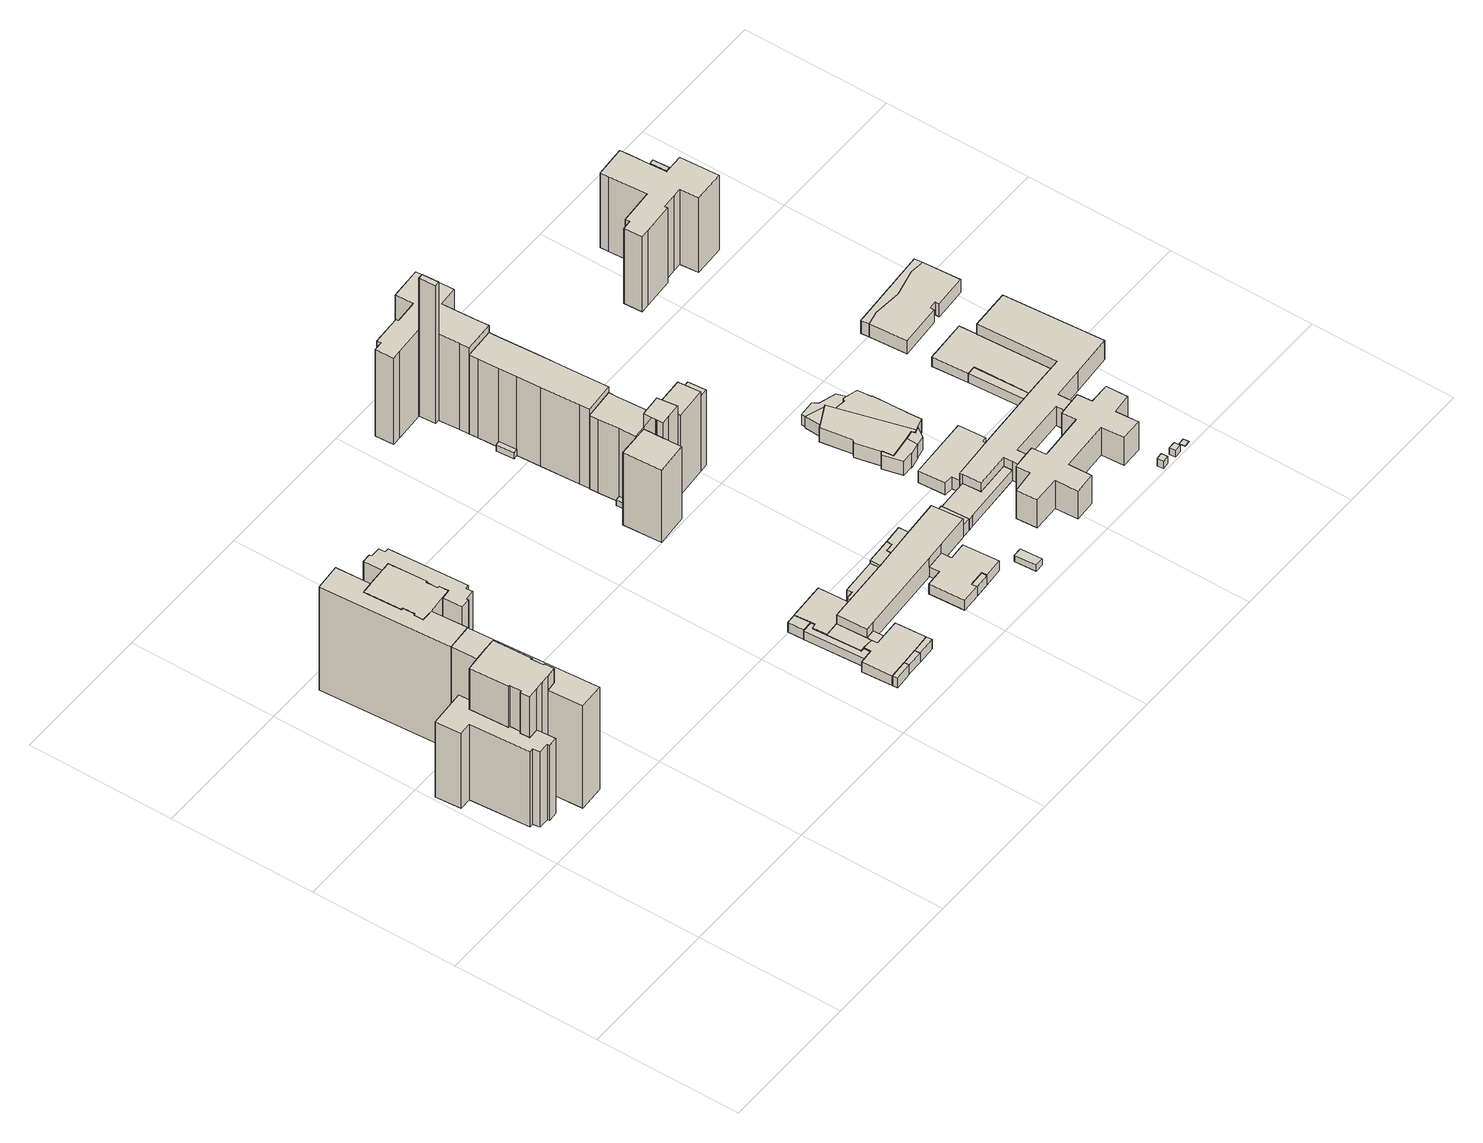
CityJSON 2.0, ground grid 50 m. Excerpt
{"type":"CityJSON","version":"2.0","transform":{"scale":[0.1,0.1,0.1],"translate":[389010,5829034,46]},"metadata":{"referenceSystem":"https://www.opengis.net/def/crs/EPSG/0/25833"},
"CityObjects":{
"building1":{"type":"Building","attributes":{"Gemeindeschluessel":"11000012","function":"31001_1010"},"address":[{"country":"Germany","locality":"Berlin","thoroughfareNumber":"15","thoroughfareName":"Treuenbrietzener Straße"}],"children":["building1-1","building1-2","building1-3"]},
"building1-1":{"type":"BuildingPart","attributes":{"BezugspunktDach":"2200","measuredHeight":42.14,"storeysAboveGround":15},"parents":["building1"],"geometry":[{"type":"MultiSurface","lod":"1","boundaries":[[[0,1,2,3,4,5,6,7,8,9,10,11]],[[12,13,14,15,16,17,18,19,20,21,22,23]],[[12,23,11,10]],[[13,12,10,9]],[[14,13,9,8]],[[15,14,8,7]],[[16,15,24,25]],[[17,16,25,26]],[[18,17,26,27]],[[19,18,4,27,28]],[[20,19,29,28,30]],[[21,20,30,31,1]],[[22,21,31,32,33]],[[23,22,0,11]],[[25,24,7,6]],[[26,25,6,5]],[[27,26,5,4]],[[28,27,4,3]],[[30,28,29,3,2]],[[2,1,31,30]],[[33,32,34,0]],[[1,34,32,31]]]}]},
"building1-2":{"type":"BuildingPart","attributes":{"BezugspunktDach":"2200","measuredHeight":52.54,"storeysAboveGround":15},"parents":["building1"],"geometry":[{"type":"MultiSurface","lod":"1","boundaries":[[[35,36,37,38,39,40,41,42,43,44,45,46,47,48,49,50,51,52,53]],[[54,55,33,32,31,30,28,27,26,25,24,56,57,58,59,60,61,62,63]],[[64,65,53,52]],[[66,64,54,55,54,52,51]],[[33,55,51,50]],[[34,0,50,49]],[[1,34,32,49,48]],[[2,1,48,47]],[[3,2,47,46]],[[4,3,46,45]],[[5,4,45,44]],[[25,6,5,67,44,43]],[[7,6,25,43,42]],[[56,24,42,41]],[[57,56,41,40]],[[58,57,58,68,69,40,39]],[[70,68,58,59,70,59,58,39,38]],[[71,70,59,60,71,60,59,38,37]],[[61,60,61,72,71,37,36]],[[73,72,61,62,61,36,35]],[[65,73,62,63,62,35,53]],[[54,63,65,64]],[[55,54,64,66]],[[32,33,74,0,34]],[[31,32,34,1]],[[30,31,1,2]],[[28,30,2,3]],[[27,28,3,4]],[[26,27,4,5]],[[26,67,5,6,25]],[[24,25,6,7]],[[69,68,58,57]],[[59,58,68,70]],[[60,59,70,71]],[[71,72,61,60]],[[62,61,72,73]],[[63,62,73,65]]]}]},
"building1-3":{"type":"BuildingPart","attributes":{"BezugspunktDach":"2200","measuredHeight":30.98,"storeysAboveGround":15},"parents":["building1"],"geometry":[{"type":"MultiSurface","lod":"1","boundaries":[[[75,76,77,78,79,80,81,82,69,68,70,71,72,73,65,66,83,84]],[[85,55,63,62,61,60,59,58,57,86,87,88,89,90,91,92,93,94]],[[85,94,84,83]],[[55,85,83,66]],[[86,57,69,82]],[[87,86,82,81]],[[88,87,81,80]],[[89,88,80,79]],[[90,89,79,78]],[[91,90,78,77]],[[92,91,77,76]],[[93,92,76,75]],[[94,93,75,84]],[[63,54,64,65]],[[55,95,66,64,54]],[[62,63,65,73]],[[61,62,73,72]],[[60,61,72,71]],[[60,71,70,59]],[[58,59,70,68]],[[58,68,69,57]]]}]},
"building2":{"type":"Building","attributes":{"Gemeindeschluessel":"11000012","function":"31001_1010"},"address":[{"country":"Germany","locality":"Berlin","thoroughfareNumber":"1","thoroughfareName":"Wesendorfer Straße"}],"children":["building2-1","building2-2","building2-3"]},
"building2-1":{"type":"BuildingPart","attributes":{"BezugspunktDach":"2200","measuredHeight":42.56,"storeysAboveGround":15},"parents":["building2"],"geometry":[{"type":"MultiSurface","lod":"1","boundaries":[[[96,97,98,99,100,101,102,103,104,105,106,107]],[[108,109,110,111,112,113,114,115,116,117,118,119]],[[108,119,107,106]],[[109,108,106,105]],[[110,109,120,121]],[[111,110,121,122,103]],[[112,111,103,122,123]],[[113,112,123,124]],[[114,113,101,124,125]],[[115,114,100,125,126]],[[116,115,126,127]],[[117,116,98,97]],[[118,117,97,96]],[[119,118,96,107]],[[121,120,105,104]],[[104,103,122,121]],[[123,122,103,102]],[[124,123,102,101]],[[100,125,124,101]],[[126,125,100,99]],[[127,126,99,98]]]}]},
"building2-2":{"type":"BuildingPart","attributes":{"BezugspunktDach":"2200","measuredHeight":41.85,"storeysAboveGround":15},"parents":["building2"],"geometry":[{"type":"MultiSurface","lod":"1","boundaries":[[[128,129,130,131,132,133,134,135,136,137,138,139,140,141,142,143,144,145,146,147]],[[148,149,150,151,152,153,154,155,156,157,158,159,160,161,162,163,164,165,166,167]],[[148,167,147,146]],[[149,148,146,145]],[[150,149,145,144]],[[151,150,144,143]],[[152,151,143,142]],[[153,152,142,141]],[[154,153,141,140]],[[155,154,140,139]],[[156,155,139,138]],[[157,156,138,137]],[[158,157,137,136]],[[159,158,136,135]],[[167,166,128,147]],[[159,135,134,160]],[[161,160,134,133]],[[162,161,133,132]],[[162,132,131,163]],[[164,163,131,130]],[[164,168,130,129,165]],[[165,129,128,166]]]}]},
"building2-3":{"type":"BuildingPart","attributes":{"BezugspunktDach":"2200","measuredHeight":42.09,"storeysAboveGround":15},"parents":["building2"],"geometry":[{"type":"MultiSurface","lod":"1","boundaries":[[[169,170,171,172,173,174,175,176,177,178,179,180,181,182,183,184]],[[120,166,165,164,163,162,161,160,159,127,126,125,124,123,122,121]],[[120,105,104,184,183]],[[166,120,183,182]],[[185,129,128,166,165,166,182,181]],[[130,129,181,180]],[[163,164,163,131,130,180,179]],[[132,131,179,178]],[[133,132,178,177]],[[160,161,177,176],[161,160,134,133]],[[135,134,176,175]],[[160,186,160,159]],[[127,159,175,174]],[[99,98,127,174,173]],[[100,99,126,173,172]],[[101,100,125,172,171]],[[123,102,101,187,171,170]],[[103,102,170,169]],[[104,103,188,169,184]],[[121,189,104,105,120]],[[165,166,128,129,185]],[[164,165,129,130]],[[130,131,163,164]],[[162,163,131,132]],[[161,162,132,133]],[[134,160,161,133]],[[159,160,186,134,135]],[[126,127,98,99]],[[125,126,99,100]],[[124,125,100,101]],[[124,187,101,102,123]],[[190,122,123,191,102,103]],[[121,122,188,103,104]]]}]},
"building3":{"type":"Building","attributes":{"Gemeindeschluessel":"11000012","BezugspunktDach":"2200","function":"51009_1610","measuredHeight":4.05,"storeysAboveGround":0},"address":[{"country":"Germany","locality":"Berlin"}],"geometry":[{"type":"Solid","lod":"1","boundaries":[[[[192,193,194,195,196,197,198,199,200,201]],[[202,203,204,205,206,207,208,209,210,211]],[[202,211,201,200]],[[203,202,200,199]],[[204,203,199,198]],[[205,204,198,197]],[[206,205,197,196]],[[207,206,196,195]],[[208,207,195,194]],[[209,208,194,193]],[[210,209,193,192]],[[211,210,192,201]]]]}]},
"building4":{"type":"Building","attributes":{"Gemeindeschluessel":"11000012","BezugspunktDach":"2200","function":"51009_1610","measuredHeight":3.79,"storeysAboveGround":0},"address":[{"country":"Germany","locality":"Berlin"}],"geometry":[{"type":"Solid","lod":"1","boundaries":[[[[212,213,214,215]],[[216,217,218,219]],[[216,219,215,214]],[[217,216,214,213]],[[218,217,213,212]],[[219,218,212,215]]]]}]},
"building5":{"type":"Building","attributes":{"Gemeindeschluessel":"11000012","function":"31001_3065"},"address":[{"country":"Germany","locality":"Berlin","thoroughfareNumber":"26","thoroughfareName":"Treuenbrietzener Straße"}],"children":["building5-1","building5-2","building5-3","building5-4","building5-5","building5-6","building5-7","building5-8","building5-9","building5-10","building5-11","building5-12"]},
"building5-1":{"type":"BuildingPart","attributes":{"BezugspunktDach":"2200","measuredHeight":3.96,"storeysAboveGround":1},"parents":["building5"],"geometry":[{"type":"MultiSurface","lod":"1","boundaries":[[[220,221,222,223,224,225,226,227,228,229,230]],[[208,207,231,232,233,234,235,236,237,238,239]],[[208,239,230,229]],[[207,208,229,228]],[[240,241,228,227]],[[234,233,225,224]],[[235,234,224,223]],[[237,236,222,221]],[[239,238,220,230]],[[231,207,241,240]],[[232,231,227,226]],[[233,232,226,225]],[[236,235,223,222]],[[237,221,220,238]]]}]},
"building5-2":{"type":"BuildingPart","attributes":{"BezugspunktDach":"2200","measuredHeight":3.96,"storeysAboveGround":1},"parents":["building5"],"geometry":[{"type":"Solid","lod":"1","boundaries":[[[[242,243,223,222]],[[235,244,245,236]],[[244,235,223,243]],[[245,244,243,242]],[[236,245,242,222]],[[235,236,222,223]]]]}]},
"building5-3":{"type":"BuildingPart","attributes":{"BezugspunktDach":"2200","measuredHeight":3.96,"storeysAboveGround":1},"parents":["building5"],"geometry":[{"type":"Solid","lod":"1","boundaries":[[[[246,247,221,220]],[[237,248,249,238]],[[248,237,221,247]],[[249,248,247,246]],[[238,249,246,220]],[[238,220,221,237]]]]}]},
"building5-4":{"type":"BuildingPart","attributes":{"BezugspunktDach":"2200","measuredHeight":3.93,"storeysAboveGround":1},"parents":["building5"],"geometry":[{"type":"MultiSurface","lod":"1","boundaries":[[[250,241,240,251,252,253]],[[254,255,231,207,206,256]],[[206,207,241,250]],[[256,206,250,253]],[[254,256,253,252,257]],[[254,258,252,251,255]],[[240,231,255,251]],[[207,231,240,241]]]}]},
"building5-5":{"type":"BuildingPart","attributes":{"BezugspunktDach":"2200","measuredHeight":4.04,"storeysAboveGround":1},"parents":["building5"],"geometry":[{"type":"MultiSurface","lod":"1","boundaries":[[[259,260,261,262,263,264,265,266,267]],[[204,203,268,269,270,271,254,256,205]],[[204,205,267,266]],[[203,204,266,265]],[[268,272,273,203,265,264]],[[269,268,264,263]],[[270,269,263,262]],[[270,274,271]],[[275,253,252,260,259]],[[205,256,259,267]],[[203,273,272,268]],[[271,274,276,261]],[[276,274,270,262]],[[277,254,271,261,260]],[[256,254,252,253,275]]]}]},
"building5-6":{"type":"BuildingPart","attributes":{"BezugspunktDach":"2200","measuredHeight":3.95,"storeysAboveGround":1},"parents":["building5"],"geometry":[{"type":"Solid","lod":"1","boundaries":[[[[278,273,272,279]],[[268,203,211,280]],[[268,280,279,272]],[[211,203,273,278]],[[280,211,278,279]],[[203,268,272,273]]]]}]},
"building5-7":{"type":"BuildingPart","attributes":{"BezugspunktDach":"2200","measuredHeight":4.01,"storeysAboveGround":1},"parents":["building5"],"geometry":[{"type":"MultiSurface","lod":"1","boundaries":[[[226,225,281,282]],[[283,233,232,255]],[[233,283,281,225]],[[232,226,225,226]],[[251,240,231,227,226,282]],[[283,255,282,281]],[[233,225,226,232]],[[232,226,227,231]],[[255,231,240,251]]]}]},
"building5-8":{"type":"BuildingPart","attributes":{"BezugspunktDach":"2200","measuredHeight":6.65,"storeysAboveGround":1},"parents":["building5"],"geometry":[{"type":"MultiSurface","lod":"1","boundaries":[[[284,285,286,287,288,289,290,291]],[[292,293,294,295,296,271,274,270]],[[292,270,291,290]],[[293,292,290,289]],[[294,293,289,288]],[[295,294,288,287]],[[296,295,287,286]],[[276,261,285,284]],[[270,262,276,274,284,291]],[[261,271,296,286,285]],[[274,271,261,276]],[[274,276,262,270]]]}]},
"building5-9":{"type":"BuildingPart","attributes":{"BezugspunktDach":"2200","measuredHeight":7.54,"storeysAboveGround":1},"parents":["building5"],"geometry":[{"type":"MultiSurface","lod":"1","boundaries":[[[297,298,299,300,301,302,303,304,305,306,307]],[[296,308,309,310,311,312,313,314,283,255,254]],[[286,285,261,260,307,306]],[[254,271,296]],[[308,296,306,305]],[[315,316,308,309,308,305,304]],[[310,309,304,303]],[[311,310,303,302]],[[312,311,317,318,319,320,302,301]],[[313,312,301,300]],[[321,322,323,324,314,313,300,299]],[[283,314,299,298]],[[282,281,298,297]],[[254,255,297,307],[255,254,252,251]],[[260,261,271,254]],[[296,271,261,285,286]],[[309,308,316,315]],[[320,319,318,317]],[[324,323,322,321]],[[255,283,281,282]],[[252,254,255,251]]]}]},
"building5-10":{"type":"BuildingPart","attributes":{"BezugspunktDach":"2200","measuredHeight":4.06,"storeysAboveGround":1},"parents":["building5"],"geometry":[{"type":"Solid","lod":"1","boundaries":[[[[325,326,327,328,329,330,331,332,322,321,333,334]],[[335,324,323,336,337,338,339,340,341,342,343,344]],[[335,344,334,333]],[[324,335,333,321]],[[336,323,322,332]],[[337,336,332,331]],[[338,337,331,330]],[[339,338,330,329]],[[340,339,329,328]],[[341,340,328,327]],[[342,341,327,326]],[[343,342,326,325]],[[344,343,325,334]],[[323,324,321,322]]]]}]},
"building5-11":{"type":"BuildingPart","attributes":{"BezugspunktDach":"2200","measuredHeight":4.7,"storeysAboveGround":1},"parents":["building5"],"geometry":[{"type":"Solid","lod":"1","boundaries":[[[[319,345,346,320]],[[347,348,318,317]],[[347,317,320,346]],[[348,347,346,345]],[[318,348,345,319]],[[317,318,319,320]]]]}]},
"building5-12":{"type":"BuildingPart","attributes":{"BezugspunktDach":"2200","measuredHeight":6.45,"storeysAboveGround":1},"parents":["building5"],"geometry":[{"type":"Solid","lod":"1","boundaries":[[[[315,349,350,351,352,316]],[[353,354,355,356,309,308]],[[353,308,316,352]],[[354,353,352,351]],[[355,354,351,350]],[[356,355,350,349]],[[309,356,349,315]],[[308,309,315,316]]]]}]},
"building6":{"type":"Building","attributes":{"Gemeindeschluessel":"11000012","BezugspunktDach":"2200","function":"51009_1610","measuredHeight":2.27,"storeysAboveGround":0},"address":[{"country":"Germany","locality":"Berlin"}],"geometry":[{"type":"Solid","lod":"1","boundaries":[[[[357,358,359,360]],[[361,362,363,364]],[[361,364,360,359]],[[362,361,359,358]],[[363,362,358,357]],[[364,363,357,360]]]]}]},
"building7":{"type":"Building","attributes":{"Gemeindeschluessel":"11000012","BezugspunktDach":"2200","function":"51009_1610","measuredHeight":6.5,"storeysAboveGround":0},"address":[{"country":"Germany","locality":"Berlin"}],"geometry":[{"type":"Solid","lod":"1","boundaries":[[[[365,316,352,351,350,366]],[[367,368,369,370,371,372]],[[367,372,366,350]],[[368,367,350,351]],[[369,368,351,352]],[[370,369,352,316]],[[371,370,316,365]],[[372,371,365,366]]]]}]},
"building8":{"type":"Building","attributes":{"Gemeindeschluessel":"11000012","BezugspunktDach":"2200","function":"51009_1610","measuredHeight":3.93,"storeysAboveGround":0},"address":[{"country":"Germany","locality":"Berlin"}],"geometry":[{"type":"Solid","lod":"1","boundaries":[[[[373,374,375,376]],[[340,339,342,341]],[[340,341,376,375]],[[339,340,375,374]],[[342,339,374,373]],[[341,342,373,376]]]]}]},
"building9":{"type":"Building","attributes":{"Gemeindeschluessel":"11000012","BezugspunktDach":"2200","function":"51009_1610","measuredHeight":2.5,"storeysAboveGround":0},"address":[{"country":"Germany","locality":"Berlin"}],"geometry":[{"type":"Solid","lod":"1","boundaries":[[[[377,378,379,380]],[[381,382,383,384]],[[381,384,380,379]],[[382,381,379,378]],[[383,382,378,377]],[[384,383,377,380]]]]}]},
"building10":{"type":"Building","attributes":{"Gemeindeschluessel":"11000012","function":"31001_1010"},"address":[{"country":"Germany","locality":"Berlin","thoroughfareNumber":"2","thoroughfareName":"Wesendorfer Straße"}],"children":["building10-1","building10-2","building10-3","building10-4","building10-5"]},
"building10-1":{"type":"BuildingPart","attributes":{"BezugspunktDach":"2200","measuredHeight":30.23,"storeysAboveGround":11},"parents":["building10"],"geometry":[{"type":"MultiSurface","lod":"1","boundaries":[[[385,386,387,388,389,390,391]],[[392,393,394,395,396,397,398]],[[392,398,391,390]],[[393,392,390,389]],[[394,393,389,388]],[[395,399,400,401,402,387]],[[396,395,387,386]],[[397,396,386,385]],[[398,397,385,391]],[[394,388,402,401]],[[403,401,400,399,395]]]}]},
"building10-2":{"type":"BuildingPart","attributes":{"BezugspunktDach":"2200","measuredHeight":32.73,"storeysAboveGround":11},"parents":["building10"],"geometry":[{"type":"MultiSurface","lod":"1","boundaries":[[[404,405,406,407,408,409]],[[410,411,412,413,414,415]],[[410,415,409,408]],[[411,410,408,407]],[[416,417,407,406]],[[413,412,406,405]],[[414,413,405,404]],[[412,411,417,416]],[[418,419,409,415]],[[404,419,418,414]]]}]},
"building10-3":{"type":"BuildingPart","attributes":{"BezugspunktDach":"2200","measuredHeight":37.15,"storeysAboveGround":11},"parents":["building10"],"geometry":[{"type":"MultiSurface","lod":"1","boundaries":[[[420,421,422,423,424,425,426]],[[394,415,418,414,427,428,401]],[[388,402,426,425]],[[388,429,425]],[[415,394,425,424]],[[419,409,415,424,423]],[[414,404,419,423,422]],[[427,414,422,421]],[[428,427,421,420]],[[394,401,402,388]],[[394,429,388]],[[418,415,409,419]],[[418,419,404,414,430]],[[428,431,400,401]]]}]},
"building10-4":{"type":"BuildingPart","attributes":{"BezugspunktDach":"2200","measuredHeight":29.8,"storeysAboveGround":11},"parents":["building10"],"geometry":[{"type":"Solid","lod":"1","boundaries":[[[[432,433,431,400,399,434,435,436]],[[437,438,395,401,428,439,440,441]],[[437,441,436,435]],[[438,437,435,434]],[[395,438,434,399]],[[439,428,431,433]],[[440,439,433,432]],[[441,440,432,436]],[[399,400,401,395]],[[428,401,400,431]]]]}]},
"building10-5":{"type":"BuildingPart","attributes":{"BezugspunktDach":"2200","measuredHeight":30.8,"storeysAboveGround":11},"parents":["building10"],"geometry":[{"type":"Solid","lod":"1","boundaries":[[[[416,442,443,417]],[[444,445,412,411]],[[444,411,417,443]],[[445,444,443,442]],[[412,445,442,416]],[[411,412,416,417]]]]}]},
"building11":{"type":"Building","attributes":{"Gemeindeschluessel":"11000012","BezugspunktDach":"2200","function":"31001_1010","measuredHeight":32.59,"storeysAboveGround":11},"address":[{"country":"Germany","locality":"Berlin","thoroughfareNumber":"4","thoroughfareName":"Wesendorfer Straße"}],"geometry":[{"type":"Solid","lod":"1","boundaries":[[[[446,447,448,449,450,451,452,453,454,455,456,457,458]],[[459,460,461,462,463,464,465,466,467,382,381,468,469]],[[459,469,458,457]],[[460,459,457,456]],[[461,460,456,455]],[[462,461,455,454]],[[463,462,454,453]],[[464,463,453,452]],[[465,464,452,451]],[[466,465,451,450]],[[467,466,450,449]],[[382,467,449,448]],[[381,382,448,447]],[[468,381,447,446]],[[469,468,446,458]]]]}]},
"building12":{"type":"Building","attributes":{"Gemeindeschluessel":"11000012","BezugspunktDach":"2200","function":"51009_1610","measuredHeight":56.84,"storeysAboveGround":0},"address":[{"country":"Germany","locality":"Berlin"}],"geometry":[{"type":"Solid","lod":"1","boundaries":[[[[470,471,472,473]],[[474,475,476,477]],[[474,477,473,472]],[[475,474,472,471]],[[476,475,471,470]],[[477,476,470,473]]]]}]},
"building13":{"type":"Building","attributes":{"Gemeindeschluessel":"11000012","BezugspunktDach":"2200","function":"31001_2723","measuredHeight":2.62,"storeysAboveGround":1},"address":[{"country":"Germany","locality":"Berlin","thoroughfareNumber":"26 (1)","thoroughfareName":"Treuenbrietzener Straße"}],"geometry":[{"type":"Solid","lod":"1","boundaries":[[[[478,479,480,481]],[[482,483,484,485]],[[482,485,481,480]],[[483,482,480,479]],[[484,483,479,478]],[[485,484,478,481]]]]}]},
"building14":{"type":"Building","attributes":{"Gemeindeschluessel":"11000012","BezugspunktDach":"2200","function":"31001_1010","measuredHeight":35.54,"storeysAboveGround":13},"address":[{"country":"Germany","locality":"Berlin","thoroughfareNumber":"6","thoroughfareName":"Wesendorfer Straße"}],"geometry":[{"type":"Solid","lod":"1","boundaries":[[[[486,487,488,489,490,491,492,493,494,495,496,497,498,499,500,501,502,503,504,505]],[[506,507,508,509,510,511,512,513,514,515,516,517,518,519,520,521,522,523,524,525]],[[506,525,505,504]],[[507,506,504,503]],[[508,507,503,502]],[[509,508,502,501]],[[510,509,501,500]],[[511,510,500,499]],[[512,511,499,498]],[[513,512,498,497]],[[514,513,497,496]],[[515,514,496,495]],[[516,515,495,494]],[[517,516,494,493]],[[518,517,493,492]],[[519,518,492,491]],[[520,519,491,490]],[[521,520,490,489]],[[522,521,489,488]],[[523,522,488,487]],[[524,523,487,486]],[[525,524,486,505]]]]}]},
"building15":{"type":"Building","attributes":{"Gemeindeschluessel":"11000012","BezugspunktDach":"2200","function":"51009_1610","measuredHeight":5.1,"storeysAboveGround":0},"address":[{"country":"Germany","locality":"Berlin"}],"geometry":[{"type":"Solid","lod":"1","boundaries":[[[[526,527,528,529,530,531]],[[532,533,534,535,536,537]],[[532,537,531,530]],[[533,532,530,529]],[[534,533,529,528]],[[535,534,528,527]],[[536,535,527,526]],[[537,536,526,531]]]]}]},
"building16":{"type":"Building","attributes":{"Gemeindeschluessel":"11000012","function":"31001_3021"},"address":[{"country":"Germany","locality":"Berlin","thoroughfareNumber":"28 (1)","thoroughfareName":"Treuenbrietzener Straße"}],"children":["building16-1","building16-2","building16-3","building16-4"]},
"building16-1":{"type":"BuildingPart","attributes":{"BezugspunktDach":"2200","measuredHeight":7.21,"storeysAboveGround":1},"parents":["building16"],"geometry":[{"type":"MultiSurface","lod":"1","boundaries":[[[538,539,540,541,542,543,544,545,546,547,548,549,550,551]],[[552,553,554,555,556,557,558,559,560,561,562,563,564,565]],[[552,565,551,550]],[[553,566,567,552,550,549]],[[554,553,549,548]],[[555,568,569,570,548,547]],[[556,571,568,547,546]],[[557,556,546,545]],[[558,557,545,544]],[[559,558,544,543]],[[572,573,543,542]],[[574,572,542,541]],[[575,574,561,541,540]],[[563,562,540,539]],[[564,563,539,538]],[[565,564,538,551]],[[552,567,566,553]],[[554,570,569,568,555]],[[555,568,571,556]],[[560,559,573,572]],[[561,560,572,574]],[[562,561,574,575]]]}]},
"building16-2":{"type":"BuildingPart","attributes":{"BezugspunktDach":"2200","measuredHeight":6.53,"storeysAboveGround":1},"parents":["building16"],"geometry":[{"type":"Solid","lod":"1","boundaries":[[[[568,571,527,576,577,578,579,580,581,582,583,584,585,586,569]],[[587,588,589,590,591,592,593,594,595,596,597,598,556,555,554]],[[587,554,569,586]],[[588,587,586,585]],[[589,588,585,584]],[[590,589,584,583]],[[591,590,583,582]],[[592,591,582,581]],[[593,592,581,580]],[[594,593,580,579]],[[595,594,579,578]],[[596,595,578,577]],[[597,596,577,576]],[[598,597,576,527]],[[556,598,527,571]],[[556,571,568,555]],[[554,555,568,569]]]]}]},
"building16-3":{"type":"BuildingPart","attributes":{"BezugspunktDach":"2200","measuredHeight":5.69,"storeysAboveGround":1},"parents":["building16"],"geometry":[{"type":"Solid","lod":"1","boundaries":[[[[599,600,601,602,573,572,574,575,603]],[[562,561,560,559,604,605,606,607,608]],[[562,608,603,575]],[[604,559,573,602]],[[605,604,602,601]],[[606,605,601,600]],[[607,606,600,599]],[[608,607,599,603]],[[561,562,575,574]],[[560,561,574,572]],[[560,572,573,559]]]]}]},
"building16-4":{"type":"BuildingPart","attributes":{"BezugspunktDach":"2200","measuredHeight":4.62,"storeysAboveGround":1},"parents":["building16"],"geometry":[{"type":"Solid","lod":"1","boundaries":[[[[566,609,610,567]],[[611,612,553,552]],[[611,552,567,610]],[[612,611,610,609]],[[553,612,609,566]],[[566,567,552,553]]]]}]},
"building17":{"type":"Building","attributes":{"Gemeindeschluessel":"11000012","BezugspunktDach":"2200","function":"51009_1610","measuredHeight":4.34,"storeysAboveGround":0},"address":[{"country":"Germany","locality":"Berlin"}],"geometry":[{"type":"Solid","lod":"1","boundaries":[[[[609,613,614,615,616,617,618,619,620,610]],[[621,622,623,624,625,626,627,628,629,630]],[[621,630,610,620]],[[622,621,620,619]],[[623,622,619,618]],[[624,623,618,617]],[[625,624,617,616]],[[626,625,616,615]],[[627,626,615,614]],[[628,627,614,613]],[[629,628,613,609]],[[630,629,609,610]]]]}]},
"building18":{"type":"Building","attributes":{"name":"Waldorfschule Märkisches Viertel Berlin","Gemeindeschluessel":"11000012","function":"31001_3021"},"address":[{"country":"Germany","locality":"Berlin","thoroughfareNumber":"28","thoroughfareName":"Treuenbrietzener Straße"}],"children":["building18-1","building18-2","building18-3","building18-4","building18-5"]},
"building18-1":{"type":"BuildingPart","attributes":{"BezugspunktDach":"2200","measuredHeight":7.86,"storeysAboveGround":2},"parents":["building18"],"geometry":[{"type":"MultiSurface","lod":"1","boundaries":[[[631,632,633,634,635,636,637,638,639,640,641,642,643,644,645,646,647,648,649]],[[650,651,652,653,654,655,656,657,658,659,660,661,662,663,664,665,666,667,668]],[[650,668,669,670,671,672,673,649,648]],[[651,650,648,647]],[[652,674,675,651,647,646]],[[653,676,674,646,645]],[[654,653,645,644]],[[655,654,644,643]],[[656,655,643,642]],[[657,656,642,641]],[[658,657,641,640]],[[660,659,639,638]],[[661,660,638,637]],[[662,661,637,636]],[[664,663,635,634]],[[677,678,679,680,677,665,664,634,633]],[[681,677,633,632]],[[666,665,680,682]],[[667,666,682,683,684,681,632,631]],[[668,667,631,649]],[[673,672,671,670,669]],[[651,675,674,652]],[[652,674,676,653]],[[659,658,640,639]],[[663,662,636,635]],[[680,679,678,677]],[[682,680,677,681]],[[681,684,683,682]]]}]},
"building18-2":{"type":"BuildingPart","attributes":{"BezugspunktDach":"2200","measuredHeight":11.43,"storeysAboveGround":2},"parents":["building18"],"geometry":[{"type":"MultiSurface","lod":"1","boundaries":[[[685,686,687,688,689,690,691,692,693,694,695,696,697,698,699,700,701,702,703,704,705,706,707]],[[708,709,663,662,710,711,712,659,658,713,714,715,716,717,718,719,720,721,722,723,724,725,726]],[[708,726,707,706]],[[709,708,706,705]],[[663,709,705,704]],[[636,635,704,703]],[[710,662,703,702]],[[711,710,702,701]],[[712,711,701,700]],[[659,712,700,699]],[[640,639,699,698]],[[713,658,698,697]],[[714,713,697,696]],[[715,714,696,695]],[[716,715,695,694]],[[717,716,694,693]],[[718,717,693,692]],[[719,718,692,691]],[[720,719,691,690]],[[721,720,690,689]],[[722,721,689,688]],[[723,722,688,687]],[[724,723,687,686]],[[725,724,686,685]],[[726,725,685,707]],[[662,663,635,636]],[[658,659,639,640]]]}]},
"building18-3":{"type":"BuildingPart","attributes":{"BezugspunktDach":"2200","measuredHeight":3.72,"storeysAboveGround":2},"parents":["building18"],"geometry":[{"type":"Solid","lod":"1","boundaries":[[[[727,728,675,674,676,729,730]],[[731,653,652,651,732,733,734]],[[731,734,730,729]],[[653,731,729,676]],[[732,651,675,728]],[[733,732,728,727]],[[734,733,727,730]],[[652,653,676,674]],[[651,652,674,675]]]]}]},
"building18-4":{"type":"BuildingPart","attributes":{"BezugspunktDach":"2200","measuredHeight":4.76,"storeysAboveGround":2},"parents":["building18"],"geometry":[{"type":"MultiSurface","lod":"1","boundaries":[[[735,736,673,672,737,738,739,740]],[[741,742,743,671,670,744,745,746]],[[741,746,740,739]],[[742,741,739,738]],[[743,742,738,737]],[[671,743,737,672]],[[744,670,673,736]],[[745,744,736,735]],[[746,745,735,740]],[[671,747,672,673,670]]]}]},
"building18-5":{"type":"BuildingPart","attributes":{"BezugspunktDach":"2200","measuredHeight":4.25,"storeysAboveGround":2},"parents":["building18"],"geometry":[{"type":"Solid","lod":"1","boundaries":[[[[748,749,678,677,681,684,750,751]],[[752,683,682,680,679,753,754,755]],[[752,755,751,750]],[[683,752,750,684]],[[753,679,678,749]],[[754,753,749,748]],[[755,754,748,751]],[[683,684,681,682]],[[680,682,681,677]],[[679,680,677,678]]]]}]},
"building19":{"type":"Building","attributes":{"Gemeindeschluessel":"11000012","BezugspunktDach":"2200","function":"51009_1611","measuredHeight":3,"storeysAboveGround":0},"address":[{"country":"Germany","locality":"Berlin"}],"geometry":[{"type":"Solid","lod":"1","boundaries":[[[[756,757,758,759]],[[760,761,762,763]],[[760,763,759,758]],[[761,760,758,757]],[[762,761,757,756]],[[763,762,756,759]]]]}]},
"building20":{"type":"Building","attributes":{"Gemeindeschluessel":"11000012","BezugspunktDach":"2200","function":"31001_2723","measuredHeight":2.73,"storeysAboveGround":1},"address":[{"country":"Germany","locality":"Berlin","thoroughfareNumber":"28 (8)","thoroughfareName":"Treuenbrietzener Straße"}],"geometry":[{"type":"Solid","lod":"1","boundaries":[[[[764,765,766,767]],[[768,769,770,771]],[[768,771,767,766]],[[769,768,766,765]],[[770,769,765,764]],[[771,770,764,767]]]]}]},
"building21":{"type":"Building","attributes":{"Gemeindeschluessel":"11000012","BezugspunktDach":"2200","function":"31001_2723","measuredHeight":0.142,"storeysAboveGround":1},"address":[{"country":"Germany","locality":"Berlin","thoroughfareNumber":"28 (9)","thoroughfareName":"Treuenbrietzener Straße"}],"geometry":[{"type":"Solid","lod":"1","boundaries":[[[[772,773,774,775]],[[776,777,778,779]],[[776,779,775,774]],[[777,776,774,773]],[[778,777,773,772]],[[779,778,772,775]]]]}]},
"building22":{"type":"Building","attributes":{"Gemeindeschluessel":"11000012","BezugspunktDach":"2200","function":"51009_1610","measuredHeight":3.69,"storeysAboveGround":0},"address":[{"country":"Germany","locality":"Berlin"}],"geometry":[{"type":"Solid","lod":"1","boundaries":[[[[780,781,782,783]],[[732,651,784,733]],[[732,733,783,782]],[[651,732,782,781]],[[784,651,781,780]],[[733,784,780,783]]]]}]},
"building23":{"type":"Building","attributes":{"Gemeindeschluessel":"11000012","BezugspunktDach":"2200","function":"31001_2723","measuredHeight":2.62,"storeysAboveGround":1},"address":[{"country":"Germany","locality":"Berlin","thoroughfareNumber":"28 (6)","thoroughfareName":"Treuenbrietzener Straße"}],"geometry":[{"type":"Solid","lod":"1","boundaries":[[[[785,786,787,788]],[[789,790,715,714]],[[789,714,788,787]],[[790,789,787,786]],[[715,790,786,785]],[[714,715,785,788]]]]}]},
"building24":{"type":"Building","attributes":{"Gemeindeschluessel":"11000012","BezugspunktDach":"2200","function":"31001_1010","measuredHeight":30.8,"storeysAboveGround":11},"address":[{"country":"Germany","locality":"Berlin","thoroughfareNumber":"17","thoroughfareName":"Treuenbrietzener Straße"}],"geometry":[{"type":"Solid","lod":"1","boundaries":[[[[791,792,793,794,795,796,797,798,799,800,801,802,803,804,805,806,807,808,809,810]],[[811,812,813,814,815,816,817,818,819,820,821,822,823,824,825,826,827,828,829,830]],[[811,830,810,809]],[[812,811,809,808]],[[813,812,808,807]],[[814,813,807,806]],[[815,814,806,805]],[[816,815,805,804]],[[817,816,804,803]],[[818,817,803,802]],[[819,818,802,801]],[[820,819,801,800]],[[821,820,800,799]],[[822,821,799,798]],[[823,822,798,797]],[[824,823,797,796]],[[825,824,796,795]],[[826,825,795,794]],[[827,826,794,793]],[[828,827,793,792]],[[829,828,792,791]],[[830,829,791,810]]]]}]},
"building25":{"type":"Building","attributes":{"Gemeindeschluessel":"11000012","BezugspunktDach":"2200","function":"31001_3021","measuredHeight":5.31,"storeysAboveGround":1},"address":[{"country":"Germany","locality":"Berlin","thoroughfareNumber":"28 (2)","thoroughfareName":"Treuenbrietzener Straße"}],"geometry":[{"type":"Solid","lod":"1","boundaries":[[[[831,832,833,834,835,836,837,838,839,840,841]],[[842,843,844,845,846,847,848,849,850,851,852]],[[842,852,841,840]],[[843,842,840,839]],[[844,843,839,838]],[[845,844,838,837]],[[846,845,837,836]],[[847,846,836,835]],[[848,847,835,834]],[[849,848,834,833]],[[850,849,833,832]],[[851,850,832,831]],[[852,851,831,841]]]]}]},
"building26":{"type":"Building","attributes":{"Gemeindeschluessel":"11000012","BezugspunktDach":"2200","function":"51009_1610","measuredHeight":5.29,"storeysAboveGround":0},"address":[{"country":"Germany","locality":"Berlin"}],"geometry":[{"type":"Solid","lod":"1","boundaries":[[[[841,840,839,838,837,853,854]],[[855,845,844,843,842,852,856]],[[855,856,854,853]],[[845,855,853,837]],[[844,845,837,838]],[[843,844,838,839]],[[842,843,839,840]],[[852,842,840,841]],[[856,852,841,854]]]]}]},
"building27":{"type":"Building","attributes":{"Gemeindeschluessel":"11000012","BezugspunktDach":"2200","function":"51009_1610","measuredHeight":31.1,"storeysAboveGround":0},"address":[{"country":"Germany","locality":"Berlin"}],"geometry":[{"type":"Solid","lod":"1","boundaries":[[[[857,858,859,860]],[[861,820,819,818]],[[861,818,860,859]],[[820,861,859,858]],[[819,820,858,857]],[[818,819,857,860]]]]}]}
},
"vertices":[
[197,892,431],[235,894,431],[242,762,431],[238,763,431],[241,720,431],[245,720,431],[247,688,431],[212,684,431],[220,567,431],[309,572,431],[280,1016,431],[190,1010,431],[280,1016,10],[309,572,10],[220,567,10],[212,684,10],[247,688,10],[245,720,10],[241,720,10],[238,763,10],[242,762,10],[235,894,10],[197,892,10],[190,1010,10],[212,684,13],[247,688,13],[245,720,13],[241,720,13],[238,763,13],[238,763,236],[242,762,13],[235,894,13],[230,894,13],[197,892,13],[230,894,431],
[112,751,491],[118,751,491],[119,711,491],[113,711,491],[115,678,491],[151,680,491],[182,682,491],[212,684,491],[247,688,491],[245,720,491],[241,720,491],[238,763,491],[242,762,491],[235,894,491],[230,894,491],[197,892,491],[136,887,491],[112,885,491],[105,884,491],[112,885,13],[136,887,13],[182,682,13],[151,680,13],[115,678,13],[113,711,13],[119,711,13],[118,751,13],[112,751,13],[105,884,13],[112,885,323],[105,884,323],[136,887,323],[245,720,236],[115,678,323],[151,680,323],[113,711,323],[119,711,323],[118,751,323],[112,751,323],[197,892,176],
[14,847,323],[55,849,323],[69,644,323],[82,645,323],[86,620,323],[121,621,323],[122,614,323],[155,616,323],[133,942,323],[7,934,323],[133,942,13],[155,616,13],[122,614,13],[121,621,13],[86,620,13],[82,645,13],[69,644,13],[55,849,13],[14,847,13],[7,934,13],[136,887,90],
[190,1010,432],[280,1016,432],[272,1138,432],[231,1137,432],[230,1169,432],[235,1170,432],[233,1211,432],[226,1210,432],[219,1339,432],[259,1342,432],[252,1462,432],[163,1455,432],[252,1462,6],[259,1342,6],[219,1339,6],[226,1210,6],[233,1211,6],[235,1170,6],[230,1169,6],[231,1137,6],[272,1138,6],[280,1016,6],[190,1010,6],[163,1455,6],[259,1342,13],[219,1339,13],[226,1210,13],[233,1211,13],[235,1170,13],[230,1169,13],[231,1137,13],[272,1138,13],
[321,1346,432],[351,1348,432],[360,1216,432],[355,1217,432],[356,1177,432],[363,1177,432],[365,1145,432],[333,1142,432],[337,1076,432],[370,1078,432],[370,1085,432],[404,1088,432],[403,1112,432],[417,1113,432],[400,1383,432],[386,1383,432],[385,1405,432],[350,1405,432],[348,1413,432],[318,1411,432],[348,1413,13],[350,1405,13],[385,1405,13],[386,1383,13],[400,1383,13],[417,1113,13],[403,1112,13],[404,1088,13],[370,1085,13],[370,1078,13],[337,1076,13],[333,1142,13],[365,1145,13],[363,1177,13],[356,1177,13],[355,1217,13],[360,1216,13],[351,1348,13],[321,1346,13],[318,1411,13],[360,1216,223],
[226,1210,434],[233,1211,434],[235,1170,434],[230,1169,434],[231,1137,434],[272,1138,434],[333,1142,434],[365,1145,434],[363,1177,434],[356,1177,434],[355,1217,434],[360,1216,434],[351,1348,434],[321,1346,434],[259,1342,434],[219,1339,434],[351,1348,223],[365,1145,223],[235,1170,115],[226,1210,169],[219,1339,116],[226,1210,290],[233,1211,275],
[1137,232,57],[1147,233,57],[1168,235,57],[1167,259,57],[1155,259,57],[1145,424,57],[1163,427,57],[1161,441,57],[1134,440,57],[1124,440,57],[1134,440,21],[1161,441,21],[1163,427,21],[1145,424,21],[1155,259,21],[1167,259,21],[1168,235,21],[1147,233,21],[1137,232,21],[1124,440,21],
[1188,114,60],[1244,116,60],[1243,135,60],[1186,131,60],[1243,135,22],[1244,116,22],[1188,114,22],[1186,131,22],
[1124,127,61],[1186,131,61],[1243,135,61],[1306,139,61],[1299,243,61],[1239,240,61],[1205,238,61],[1204,258,61],[1167,259,61],[1168,235,61],[1117,230,61],[1204,258,21],[1205,238,21],[1239,240,21],[1299,243,21],[1306,139,21],[1243,135,21],[1186,131,21],[1124,127,21],[1117,230,21],[1204,258,60],[1167,259,60],
[1244,116,61],[1308,120,61],[1308,120,21],[1244,116,21],
[1126,109,61],[1188,114,61],[1188,114,21],[1126,109,21],
[1155,259,60],[1204,274,60],[1199,378,60],[1148,375,60],[1199,378,21],[1204,274,21],[1148,375,21],[1199,378,41],[1199,378,50],
[1148,375,61],[1199,378,61],[1290,383,61],[1289,405,61],[1283,503,61],[1156,496,61],[1161,441,61],[1163,427,61],[1145,424,61],[1156,496,21],[1283,503,21],[1289,405,21],[1290,383,21],[1156,496,60],[1161,441,60],[1289,403,21],[1148,375,41],[1289,403,61],[1199,378,57],
[1124,440,60],[1122,494,60],[1122,494,21],
[1237,276,61],[1204,274,61],[1237,276,21],
[1289,403,74],[1290,383,74],[1441,392,74],[1440,413,74],[1439,433,74],[1315,425,74],[1317,407,74],[1289,405,74],[1317,407,21],[1315,425,21],[1439,433,21],[1440,413,21],[1441,392,21],
[1204,274,96],[1237,276,96],[1536,294,96],[1601,299,96],[1720,307,96],[1712,401,96],[1710,412,96],[1596,404,96],[1499,397,96],[1441,392,96],[1199,378,96],[1499,397,21],[1596,404,21],[1710,412,21],[1712,401,21],[1720,307,21],[1601,299,21],[1536,294,21],[1596,404,85],[1499,397,85],[1712,401,22],[1720,307,22],[1720,307,69],[1712,401,69],[1536,294,62],[1601,299,62],[1601,299,22],[1536,294,22],
[1487,133,62],[1552,137,62],[1550,156,62],[1605,159,62],[1606,141,62],[1672,145,62],[1663,267,62],[1602,263,62],[1539,259,62],[1480,255,62],[1539,259,22],[1602,263,22],[1663,267,22],[1672,145,22],[1606,141,22],[1605,159,22],[1550,156,22],[1552,137,22],[1487,133,22],[1480,255,22],
[1751,309,69],[1746,403,69],[1746,403,22],[1751,309,22],
[1593,443,85],[1528,438,85],[1528,419,85],[1499,418,85],[1499,418,21],[1528,419,21],[1528,438,21],[1593,443,21],
[1246,1129,44],[1262,1130,44],[1259,1187,44],[1242,1186,44],[1259,1187,21],[1262,1130,21],[1246,1129,21],[1242,1186,21],
[1441,392,85],[1439,433,85],[1528,438,20],[1528,419,20],[1499,418,20],[1499,397,20],[1441,392,20],[1439,433,20],
[1552,137,61],[1606,141,61],[1605,159,61],[1550,156,61],
[1221,1531,46],[1237,1533,46],[1233,1593,46],[1217,1591,46],[1233,1593,21],[1237,1533,21],[1221,1531,21],[1217,1591,21],
[1254,1257,323],[1259,1187,323],[1262,1131,323],[1366,1138,323],[1358,1266,323],[1357,1295,323],[1252,1287,323],[1357,1295,20],[1358,1266,20],[1366,1138,20],[1262,1131,20],[1259,1187,20],[1254,1257,20],[1252,1287,20],[1262,1131,318],[1303,1133,318],[1303,1133,20],[1303,1133,323],[1293,1133,20],
[1384,1071,348],[1385,1061,348],[1494,1069,348],[1488,1131,348],[1487,1145,348],[1375,1139,348],[1487,1145,20],[1488,1131,20],[1494,1069,20],[1385,1061,20],[1384,1071,20],[1375,1139,20],[1494,1069,329],[1488,1131,329],[1375,1138,20],[1375,1138,348],
[1306,1066,381],[1336,1068,381],[1384,1071,381],[1375,1138,381],[1375,1139,381],[1366,1138,381],[1303,1133,381],[1336,1068,20],[1306,1066,20],[1366,1138,247],[1376,1135,20],[1306,1066,318],
[1199,995,318],[1309,1003,318],[1262,1130,318],[1246,1129,318],[1192,1126,318],[1246,1129,20],[1262,1130,20],[1309,1003,20],[1199,995,20],[1192,1126,20],
[1524,1071,329],[1519,1133,329],[1519,1133,20],[1524,1071,20],
[1229,1662,347],[1233,1593,347],[1237,1533,347],[1242,1452,347],[1250,1320,347],[1252,1287,347],[1357,1295,347],[1355,1328,347],[1347,1458,347],[1342,1538,347],[1333,1669,347],[1332,1699,347],[1227,1693,347],[1332,1699,21],[1333,1669,21],[1342,1538,21],[1347,1458,21],[1355,1328,21],[1357,1295,21],[1252,1287,21],[1250,1320,21],[1242,1452,21],[1229,1662,21],[1227,1693,21],
[1204,1794,590],[1220,1796,590],[1217,1852,590],[1200,1851,590],[1217,1852,21],[1220,1796,21],[1204,1794,21],[1200,1851,21],
[1734,59,45],[1764,60,45],[1759,134,45],[1729,133,45],[1759,134,19],[1764,60,19],[1734,59,19],[1729,133,19],
[1067,1844,376],[1099,1846,376],[1200,1851,376],[1217,1852,376],[1220,1796,376],[1225,1726,376],[1227,1693,376],[1332,1699,376],[1329,1734,376],[1322,1859,376],[1390,1863,376],[1382,1994,376],[1273,1987,376],[1276,1925,376],[1248,1923,376],[1195,1920,376],[1196,1929,376],[1094,1923,376],[1095,1909,376],[1064,1907,376],[1095,1909,20],[1094,1923,20],[1196,1929,20],[1195,1920,20],[1248,1923,20],[1276,1925,20],[1273,1987,20],[1382,1994,20],[1390,1863,20],[1322,1859,20],[1329,1734,20],[1332,1699,20],[1227,1693,20],[1225,1726,20],[1220,1796,20],[1217,1852,20],[1200,1851,20],[1099,1846,20],[1067,1844,20],[1064,1907,20],
[1935,604,71],[1960,640,71],[1938,632,71],[1933,643,71],[1904,638,71],[1902,598,71],[1904,638,20],[1933,643,20],[1938,632,20],[1960,640,20],[1935,604,20],[1902,598,20],
[1808,759,74],[1798,750,74],[1817,666,74],[1821,666,74],[1826,628,74],[1904,638,74],[1933,643,74],[1938,632,74],[1945,635,74],[1944,644,74],[1881,875,74],[1873,905,74],[1808,873,74],[1791,865,74],[1808,873,16],[1873,905,16],[1881,875,16],[1944,644,16],[1945,635,16],[1938,632,16],[1933,643,16],[1904,638,16],[1826,628,16],[1821,666,16],[1817,666,16],[1798,750,16],[1808,759,16],[1791,865,16],[1873,905,63],[1808,873,63],[1944,644,71],[1881,875,71],[1881,875,62],[1945,635,71],[1826,628,73],[1904,638,73],[1821,666,73],[1817,666,73],
[1992,650,71],[1988,699,71],[1989,699,71],[1986,757,71],[1987,757,71],[1983,818,71],[1981,817,71],[1977,866,71],[1949,874,71],[1928,879,71],[1921,870,71],[1921,870,16],[1928,879,16],[1949,874,16],[1977,866,16],[1981,817,16],[1983,818,16],[1987,757,16],[1986,757,16],[1989,699,16],[1988,699,16],[1992,650,16],[1960,640,16],
[1824,592,73],[1862,592,73],[1862,590,73],[1902,598,73],[1807,659,73],[1902,598,16],[1862,590,16],[1862,592,16],[1824,592,16],[1807,659,16],
[1871,910,63],[1812,931,63],[1812,931,16],[1871,910,16],
[1881,875,63],[1921,870,63],[1928,879,63],[1949,874,63],[1935,912,63],[1878,929,63],[1867,947,63],[1813,944,63],[1813,944,20],[1867,947,20],[1878,929,20],[1935,912,20],[1949,874,20],[1928,879,20],[1921,870,20],[1881,875,20],[1871,910,20],[1812,931,20],
[1860,410,99],[1864,348,99],[1984,355,99],[1986,325,99],[1988,288,99],[2033,291,99],[2030,340,99],[2236,351,99],[2238,306,99],[2281,309,99],[2277,374,99],[2385,381,99],[2529,392,99],[2505,733,99],[2368,726,99],[2382,453,99],[2267,447,99],[2025,432,99],[1859,420,99],[2025,432,20],[2267,447,20],[2382,453,20],[2368,726,20],[2505,733,20],[2529,392,20],[2385,381,20],[2277,374,20],[2281,309,20],[2238,306,20],[2236,351,20],[2030,340,20],[2033,291,20],[1988,288,20],[1986,325,20],[1984,355,20],[1864,348,20],[1860,410,20],[1859,420,20],[1859,420,33],[1859,420,21],[2025,432,21],[2025,432,69],[1859,420,69],[2382,453,58],[2267,447,58],[2368,726,58],[1984,355,63],[1986,325,63],[1986,325,21],[1984,355,21],[1864,348,63],[1864,348,21],[1860,410,21],[1860,410,63],
[1875,157,135],[1967,161,135],[1971,83,135],[2045,88,135],[2041,167,135],[2216,178,135],[2221,100,135],[2296,103,135],[2290,181,135],[2359,187,135],[2358,210,135],[2356,262,135],[2285,259,135],[2281,309,135],[2238,306,135],[2196,302,135],[2199,253,135],[2037,242,135],[2033,291,135],[1988,288,135],[1948,285,135],[1950,237,135],[1870,229,135],[1950,237,20],[1948,285,20],[2037,242,20],[2199,253,20],[2196,302,20],[2285,259,20],[2356,262,20],[2358,210,20],[2359,187,20],[2290,181,20],[2296,103,20],[2221,100,20],[2216,178,20],[2041,167,20],[2045,88,20],[1971,83,20],[1967,161,20],[1875,157,20],[1870,229,20],
[2227,655,58],[2257,656,58],[2364,786,58],[2219,777,58],[2364,786,20],[2257,656,20],[2227,655,20],[2219,777,20],
[1827,447,69],[1857,446,69],[2024,457,69],[2040,458,69],[2035,551,69],[1821,539,69],[2035,551,21],[2040,458,21],[2024,457,21],[1857,446,21],[1827,447,21],[1821,539,21],[2025,432,62],
[1751,309,63],[1773,311,63],[1767,405,63],[1746,403,63],[1767,405,21],[1773,311,21],[1751,309,21],[1746,403,21],
[2282,6,43],[2305,8,43],[2303,29,43],[2280,27,43],[2303,29,13],[2305,8,13],[2282,6,13],[2280,27,13],
[2340,5,39],[2365,7,39],[2364,27,39],[2338,26,39],[2364,27,12],[2365,7,12],[2340,5,12],[2338,26,12],
[2391,8,14],[2411,9,14],[2410,28,14],[2389,27,14],[2410,28,12],[2411,9,12],[2391,8,12],[2389,27,12],
[2239,445,57],[2267,447,57],[2257,656,57],[2227,655,57],[2239,445,20],
[2358,210,33],[2383,212,33],[2380,263,33],[2356,262,33],[2380,263,20],[2383,212,20],
[1909,1575,329],[1941,1577,329],[2045,1583,329],[2045,1593,329],[2096,1596,329],[2125,1598,329],[2130,1535,329],[2237,1540,329],[2229,1673,329],[2176,1671,329],[2161,1670,329],[2157,1726,329],[2153,1797,329],[2151,1828,329],[2046,1821,329],[2047,1793,329],[2056,1663,329],[1937,1655,329],[1938,1640,329],[1906,1637,329],[1938,1640,21],[1937,1655,21],[2056,1663,21],[2047,1793,21],[2046,1821,21],[2151,1828,21],[2153,1797,21],[2157,1726,21],[2161,1670,21],[2176,1671,21],[2229,1673,21],[2237,1540,21],[2130,1535,21],[2125,1598,21],[2096,1596,21],[2045,1593,21],[2045,1583,21],[1941,1577,21],[1909,1575,21],[1906,1637,21],
[2216,862,75],[2362,871,75],[2361,885,75],[2389,887,75],[2389,873,75],[2503,880,75],[2495,1009,75],[2445,1013,75],[2352,992,75],[2256,1000,75],[2207,990,75],[2256,1000,22],[2352,992,22],[2445,1013,22],[2495,1009,22],[2503,880,22],[2389,873,22],[2389,887,22],[2361,885,22],[2362,871,22],[2216,862,22],[2207,990,22],
[2493,1036,75],[2205,1017,75],[2493,1036,22],[2205,1017,22],
[2161,1670,332],[2176,1671,332],[2173,1728,332],[2157,1726,332],[2173,1728,21]
]}
